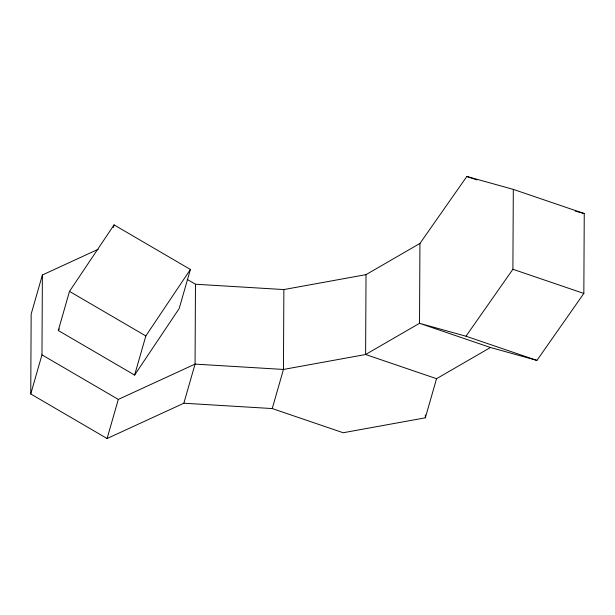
<?xml version="1.0" encoding="UTF-8"?>
<svg xmlns="http://www.w3.org/2000/svg" width="615" height="615" viewBox="0 0 615 615"><rect width="100%" height="100%" fill="white"/><g stroke="black" fill="none" stroke-linecap="round" stroke-linejoin="round"><path stroke-width="0.92" d="M187.183 279.379L195.478 284.23L283.869 289.565L366.025 274.636L419.937 243.432L466.831 176.474L513.31 189.382L584.25 213.566L583.835 293.447L536.933 360.405L490.455 347.49L436.55 378.694L425.326 417.816L343.17 432.745L272.237 408.56L183.847 403.217L107.087 438.526L30.75 393.961L31.165 314.088L42.389 274.974L98.208 249.29M30.75 393.961L41.966 354.847L42.389 274.974M195.478 284.23L195.063 364.103L183.847 403.217M283.869 289.565L283.454 369.446L272.237 408.56M366.025 274.636L365.61 354.509L436.55 378.694M419.937 243.432L419.522 323.305L365.61 354.509L283.454 369.446L195.063 364.103L118.303 399.412L107.087 438.526M425.326 417.816L425.342 414.964M490.455 347.49L419.522 323.305L465.993 336.221L512.895 269.262L513.31 189.382M58.279 330.509L69.495 291.387L114.052 224.89L190.389 269.455L179.173 308.569L134.616 375.073L58.279 330.509L59.34 328.925M113.283 227.558L114.052 224.89M134.616 375.073L145.832 335.951L190.389 269.455M575.309 211.083L584.25 213.566M466.831 176.474L476.84 179.88M512.895 269.262L583.835 293.447M465.993 336.221L536.933 360.405M69.495 291.387L145.832 335.951M41.966 354.847L118.303 399.412"/></g></svg>
